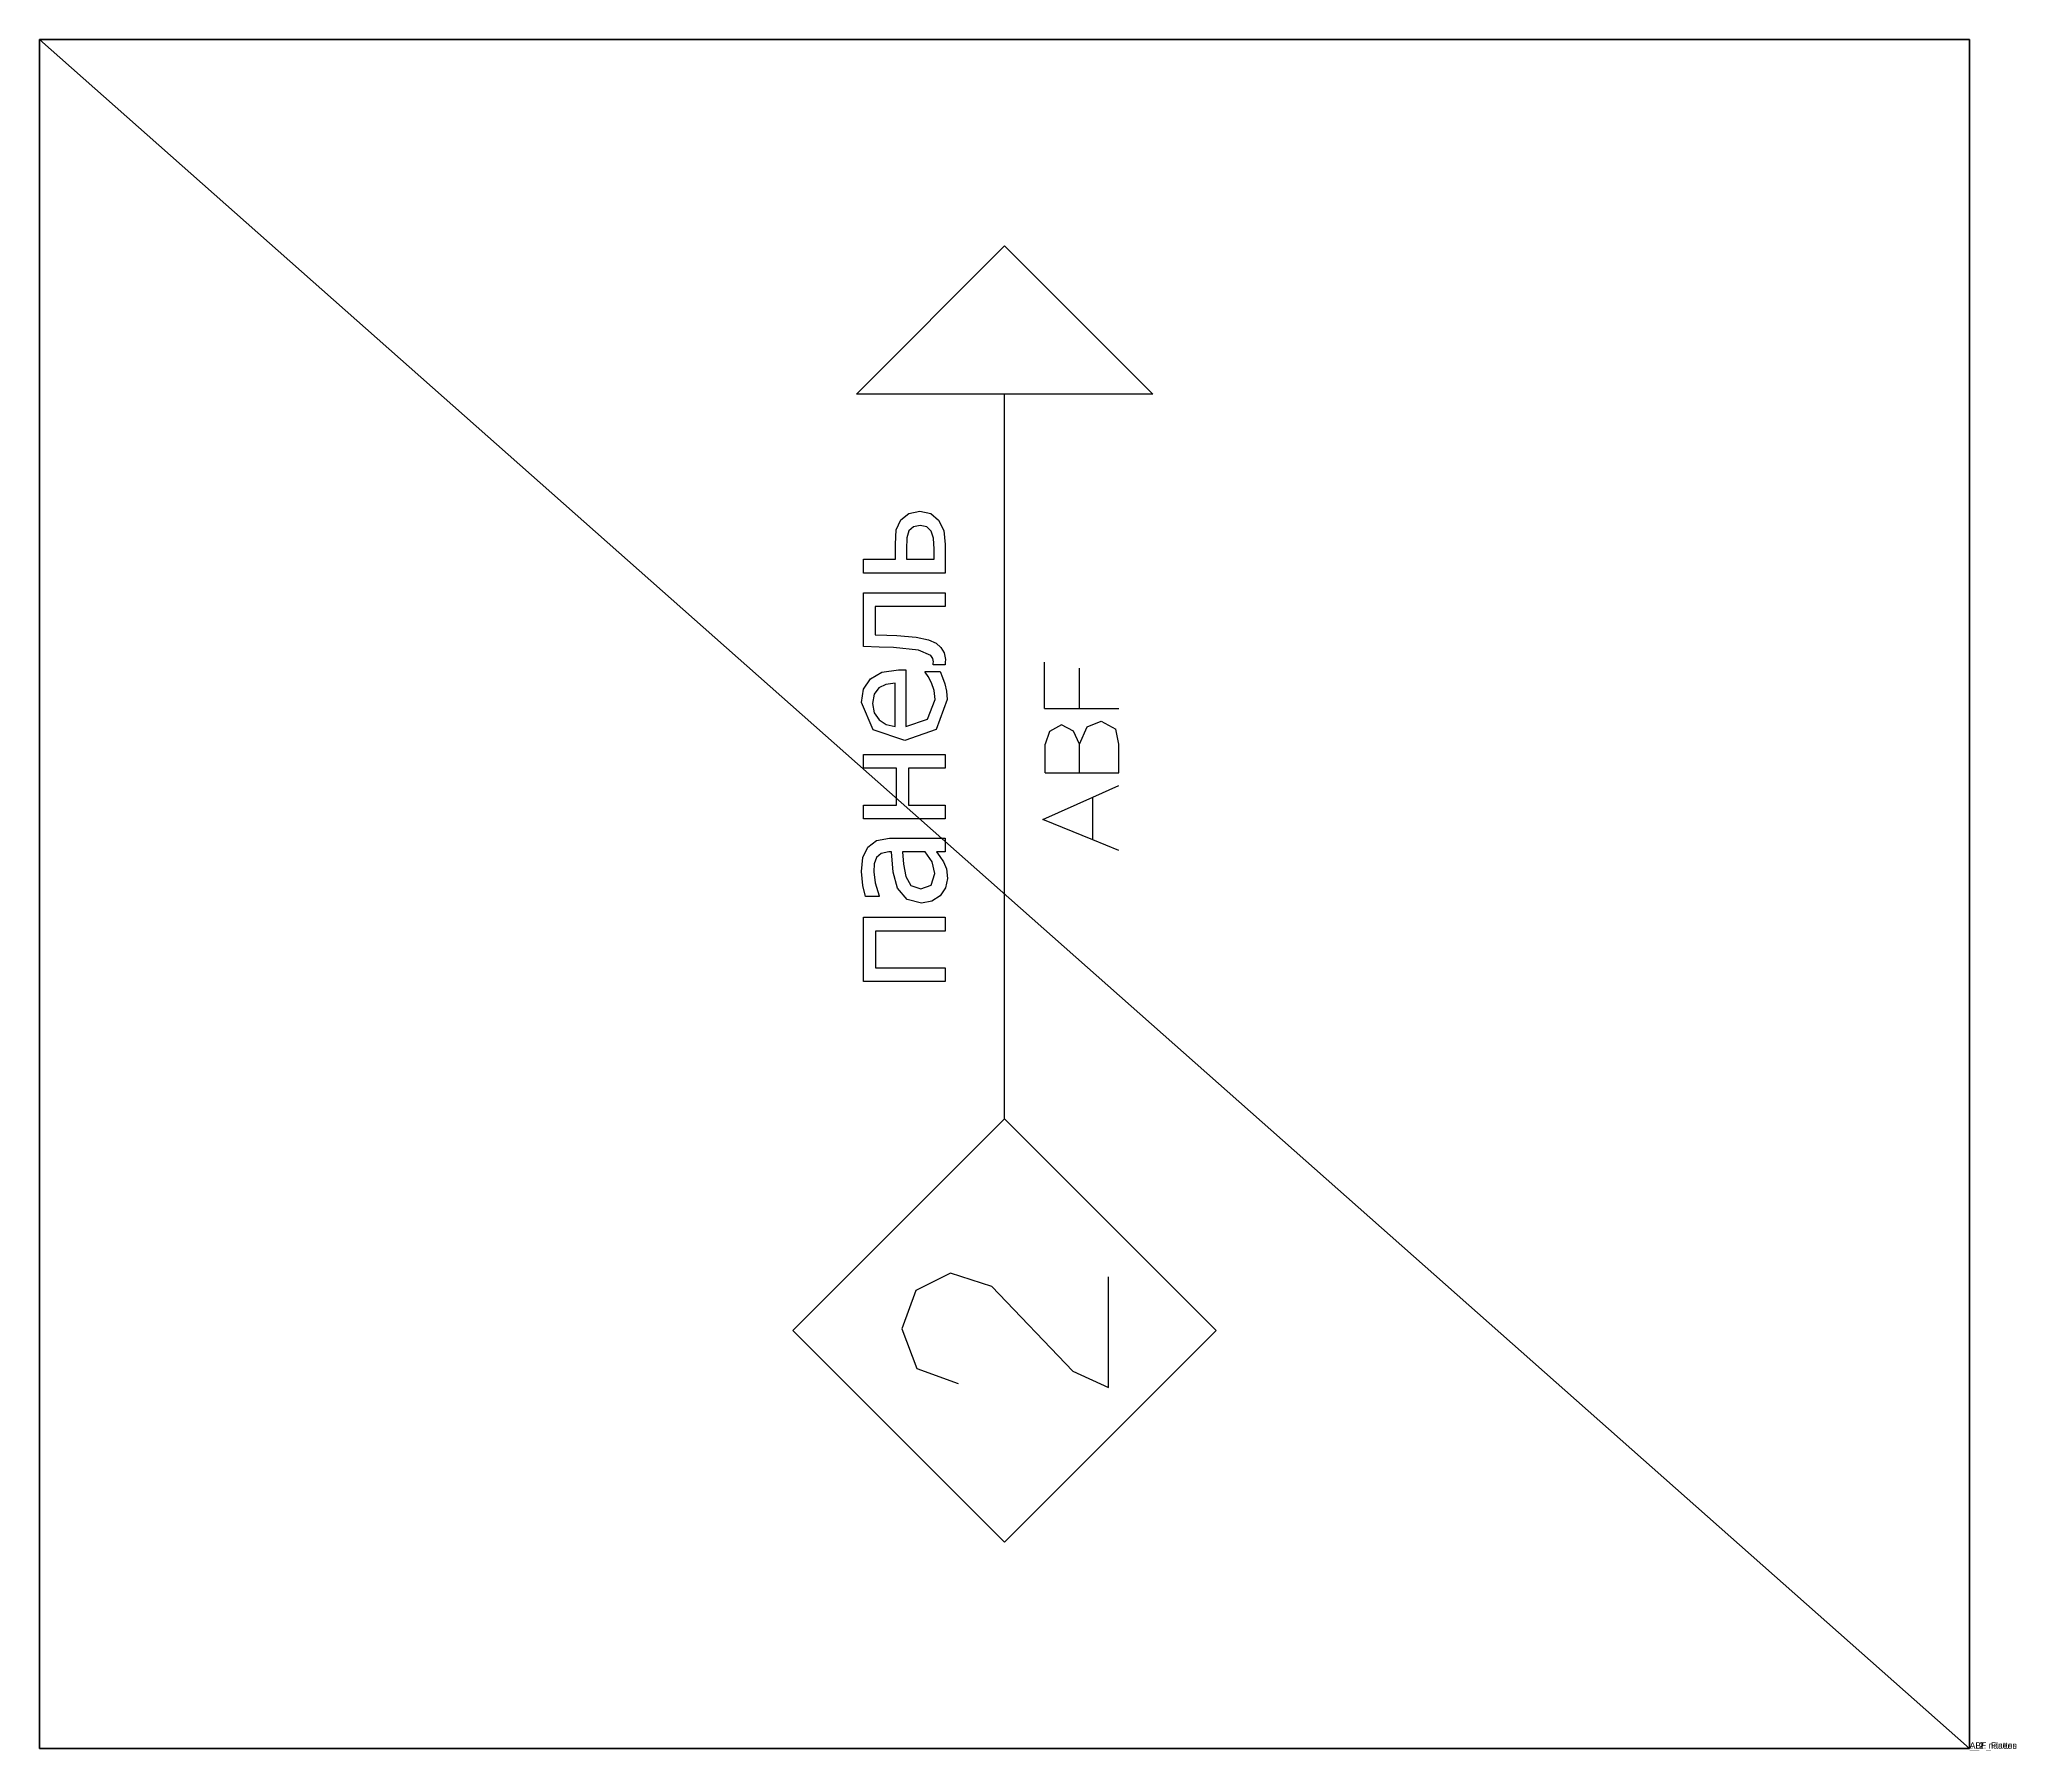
# Model space of a CAD drawing. Extents: x -3421 to 11, y -589 to 400.
# Drawn here: x -303 to 7.3, y -0.3 to 268.2 of the extents above; entities that cross this region are included whole.
import ezdxf

# ---------------------------------------------------------------- set-up
doc = ezdxf.new("R2010")
doc.units = 0
doc.header["$LTSCALE"] = 25.4
doc.layers.get('0').update_dxf_attribs({"linetype": 'CONTINUOUS'})
doc.layers.add('ABF_CUTTINGLINES', color=22, linetype='CONTINUOUS')
doc.layers.add('ABF_LABEL', color=163, linetype='CONTINUOUS')

# ---------------------------------------------------------------- blocks, each defined once
blk = doc.blocks.new('GROUP16_1')
at = {"layer": 'ABF_LABEL', "color": 0}
for p, q in [((-10.51, 7.13), (-10.51, 16.91)), ((-10.51, 16.91), (-2.79, 16.91)), ((-2.79, 16.91), (-2.79, 7.13)), ((-0.29, 16.7), (1.01, 16.99)), ((-0.29, 15.03), (-0.29, 16.7)), ((1.01, 16.99), (2.69, 17.15)), ((2.69, 17.15), (4.39, 16.99)), ((4.39, 16.99), (5.64, 16.42)), ((9.01, 7.13), (9.01, 16.91)), ((9.01, 16.91), (10.65, 16.91)), ((10.65, 16.91), (10.65, 12.95)), ((15.09, 12.95), (15.09, 16.91)), ((15.09, 16.91), (16.73, 16.91)), ((16.73, 16.91), (16.73, 7.13)), ((19.68, 15.77), (22.96, 17.18)), ((22.96, 17.18), (24.57, 16.92)), ((24.57, 16.92), (25.8, 16.1)), ((29.62, 15.04), (29.68, 16.91)), ((29.68, 16.91), (36.12, 16.91)), ((36.12, 16.91), (36.12, 7.13)), ((38.51, 7.13), (38.51, 16.91)), ((38.51, 16.91), (40.15, 16.91)), ((40.15, 16.91), (40.15, 13.1)), ((-4.44, 15.49), (-8.87, 15.49)), ((-8.87, 15.49), (-8.87, 7.13)), ((-4.44, 7.13), (-4.44, 15.49)), ((-0.2, 15.03), (-0.29, 15.03)), ((1.34, 15.52), (-0.2, 15.03)), ((2.68, 15.7), (1.34, 15.52)), ((3.62, 15.63), (2.68, 15.7)), ((4.39, 15.36), (3.62, 15.63)), ((4.88, 14.82), (4.39, 15.36)), ((5.06, 13.88), (4.88, 14.82)), ((5.64, 16.42), (6.43, 15.38)), ((6.43, 15.38), (6.7, 13.82)), ((18.43, 11.96), (19.68, 15.77)), ((20.91, 15.06), (20.35, 14.2)), ((21.75, 15.63), (20.91, 15.06)), ((22.86, 15.83), (21.75, 15.63)), ((23.98, 15.63), (22.86, 15.83)), ((24.72, 15.07), (23.98, 15.63)), ((25.12, 14.26), (24.72, 15.07)), ((25.28, 13.11), (25.12, 14.26)), ((25.8, 16.1), (26.6, 14.73)), ((26.6, 14.73), (26.88, 12.74)), ((29.56, 13.34), (29.62, 15.04)), ((31.11, 15.53), (31.06, 14.13)), ((34.48, 15.53), (31.11, 15.53)), ((34.48, 7.13), (34.48, 15.53)), ((-52.15, 12.32), (-56.92, 10.53)), ((-47.57, 10.63), (-52.15, 12.32)), ((-0.66, 11.7), (0.7, 12.83)), ((0.7, 12.83), (2.64, 13.35)), ((3.57, 12.11), (2.12, 11.85)), ((2.64, 13.35), (5.06, 13.57)), ((5.06, 12.25), (3.57, 12.11)), ((5.06, 13.57), (5.06, 13.88)), ((5.06, 9.54), (5.06, 12.25)), ((6.7, 13.82), (6.7, 7.13)), ((10.65, 12.95), (15.09, 12.95)), ((19.72, 8.22), (18.43, 11.96)), ((20.35, 14.2), (20.11, 13.11)), ((20.11, 13.11), (25.28, 13.11)), ((26.88, 12.74), (26.88, 11.85)), ((29.27, 10.34), (29.56, 13.34)), ((31.01, 12.92), (30.83, 10.62)), ((31.06, 14.13), (31.01, 12.92)), ((40.15, 13.1), (41.98, 13.1)), ((41.98, 13.1), (43.69, 12.99)), ((43.69, 12.99), (44.9, 12.43)), ((44.9, 12.43), (45.66, 11.47)), ((-56.92, 10.53), (-58.73, 5.58)), ((-45.49, 6.49), (-47.57, 10.63)), ((-1.09, 9.97), (-0.66, 11.7)), ((-0.85, 8.72), (-1.09, 9.97)), ((1.04, 11.23), (0.61, 10.07)), ((0.61, 10.07), (1.08, 8.8)), ((2.12, 11.85), (1.04, 11.23)), ((3.88, 8.71), (5.06, 9.54)), ((15.09, 11.54), (10.65, 11.54)), ((10.65, 11.54), (10.65, 7.13)), ((15.09, 7.13), (15.09, 11.54)), ((26.88, 11.85), (20.11, 11.85)), ((20.11, 11.85), (20.96, 9.24)), ((26.1, 9.17), (26.6, 9.52)), ((26.6, 9.52), (26.7, 9.52)), ((26.7, 9.52), (26.7, 7.73)), ((28.63, 8.84), (29.27, 10.34)), ((30.83, 10.62), (30.51, 9.13)), ((41.38, 11.77), (40.15, 11.77)), ((40.15, 11.77), (40.15, 8.44)), ((42.72, 11.73), (41.38, 11.77)), ((43.56, 11.47), (42.72, 11.73)), ((44.06, 10.92), (43.56, 11.47)), ((44.22, 10.13), (44.06, 10.92)), ((44.06, 9.34), (44.22, 10.13)), ((45.92, 10.16), (45.63, 8.87)), ((45.66, 11.47), (45.92, 10.16)), ((-8.87, 7.13), (-10.51, 7.13)), ((-2.79, 7.13), (-4.44, 7.13)), ((-0.22, 7.73), (-0.85, 8.72)), ((0.73, 7.09), (-0.22, 7.73)), ((1.08, 8.8), (2.47, 8.37)), ((2.47, 8.37), (3.88, 8.71)), ((3.87, 7.33), (3.02, 6.98)), ((4.52, 7.76), (3.87, 7.33)), ((5.06, 8.17), (4.52, 7.76)), ((5.06, 7.13), (5.06, 8.17)), ((6.7, 7.13), (5.06, 7.13)), ((10.65, 7.13), (9.01, 7.13)), ((16.73, 7.13), (15.09, 7.13)), ((23.35, 6.9), (19.72, 8.22)), ((20.96, 9.24), (23.34, 8.34)), ((23.34, 8.34), (24.4, 8.46)), ((25.21, 7.17), (24.34, 6.97)), ((24.4, 8.46), (25.34, 8.78)), ((25.98, 7.44), (25.21, 7.17)), ((25.34, 8.78), (26.1, 9.17)), ((26.7, 7.73), (25.98, 7.44)), ((27.49, 7.13), (27.49, 8.57)), ((27.49, 8.57), (27.58, 8.57)), ((27.8, 7.12), (27.49, 7.13)), ((27.58, 8.57), (27.7, 8.56)), ((27.7, 8.56), (27.86, 8.55)), ((28.15, 7.11), (27.8, 7.12)), ((27.86, 8.55), (28.27, 8.61)), ((28.93, 7.24), (28.15, 7.11)), ((28.27, 8.61), (28.63, 8.84)), ((29.56, 7.64), (28.93, 7.24)), ((30.09, 8.22), (29.56, 7.64)), ((30.51, 9.13), (30.09, 8.22)), ((36.12, 7.13), (34.48, 7.13)), ((41.93, 7.13), (38.51, 7.13)), ((40.15, 8.44), (41.35, 8.44)), ((41.35, 8.44), (42.7, 8.52)), ((43.62, 7.31), (41.93, 7.13)), ((42.7, 8.52), (43.53, 8.8)), ((43.53, 8.8), (44.06, 9.34)), ((44.86, 7.94), (43.62, 7.31)), ((45.63, 8.87), (44.86, 7.94)), ((-47.09, 1.53), (-45.49, 6.49)), ((1.88, 6.86), (0.73, 7.09)), ((3.02, 6.98), (1.88, 6.86)), ((24.34, 6.97), (23.35, 6.9)), ((-47.09, 1.53), (-57.22, -8.2)), ((-26.95, 0), (59.97, 0)), ((6.49, -10.57), (8.95, -4.58)), ((8.95, -4.58), (11.61, -10.57)), ((14.53, -4.88), (17.96, -4.88)), ((14.53, -4.88), (14.53, -8.98)), ((19.51, -5.38), (17.96, -4.88)), ((20.29, -6.84), (19.51, -5.38)), ((19.55, -8.25), (20.29, -6.84)), ((22.27, -4.79), (22.27, -8.97)), ((22.27, -4.79), (27.81, -4.79)), ((-57.22, -8.2), (-59.2, -12.45)), ((14.53, -8.98), (14.53, -13.72)), ((14.53, -8.98), (17.96, -8.98)), ((17.96, -8.98), (19.55, -8.25)), ((17.96, -8.98), (20.04, -9.9)), ((22.27, -8.97), (27.09, -8.97)), ((22.27, -8.97), (22.27, -13.72)), ((5.21, -13.72), (6.49, -10.57)), ((6.49, -10.57), (11.61, -10.57)), ((11.61, -10.57), (13.01, -13.72)), ((20.74, -11.59), (19.76, -13.36)), ((20.04, -9.9), (20.74, -11.59)), ((-59.2, -12.45), (-45.92, -12.45)), ((14.53, -13.72), (17.96, -13.72)), ((17.96, -13.72), (19.76, -13.36))]:
    blk.add_line(p, q, dxfattribs=at)
for points in [[(-26.95, 0, 0), (-52.35, -25.4, 0), (-77.75, 0, 0), (-52.35, 25.4, 0), (-26.95, 0, 0)], [(59.97, 17.78, 0), (77.75, 0, 0), (59.97, -17.78, 0), (59.97, 17.78, 0)]]:
    blk.add_polyline3d(points, close=True, dxfattribs=at)
blk = doc.blocks.new('GROUP20_1')
at = {"layer": 'ABF_CUTTINGLINES', "color": 0}
blk.add_polyline3d([(-302.61, 428.26, 0), (0.39, 428.26, 0), (0.39, 696.51, 0), (-302.61, 696.51, 0), (-302.61, 428.26, 0)], close=True, dxfattribs=at)
blk = doc.blocks.new('_______4')
at = {"layer": 'ABF_CUTTINGLINES', "color": 0}
for p, q in [((-302.61, 696.51), (-302.61, 428.26)), ((0.39, 696.51), (-302.61, 696.51)), ((0.39, 696.51, 18), (-302.61, 696.51, 18)), ((-302.61, 696.51, 18), (-302.61, 428.26, 18)), ((0.39, 696.51), (-302.61, 696.51)), ((-302.61, 696.51), (-302.61, 696.51, 18)), ((0.39, 696.51, 18), (-302.61, 696.51, 18)), ((-302.61, 696.51), (-302.61, 428.26)), ((-302.61, 696.51, 18), (-302.61, 428.26, 18)), ((-302.61, 696.51), (-302.61, 696.51, 18)), ((0.39, 428.26), (0.39, 696.51)), ((0.39, 428.26, 18), (0.39, 696.51, 18)), ((0.39, 428.26), (0.39, 696.51)), ((0.39, 696.51), (0.39, 696.51, 18)), ((0.39, 428.26, 18), (0.39, 696.51, 18)), ((0.39, 696.51), (0.39, 696.51, 18)), ((-302.61, 428.26), (0.39, 428.26)), ((-302.61, 428.26, 18), (0.39, 428.26, 18)), ((-302.61, 428.26), (0.39, 428.26)), ((-302.61, 428.26, 18), (0.39, 428.26, 18)), ((-302.61, 428.26), (-302.61, 428.26, 18)), ((-302.61, 428.26), (-302.61, 428.26, 18)), ((0.39, 428.26), (0.39, 428.26, 18)), ((0.39, 428.26), (0.39, 428.26, 18))]:
    blk.add_line(p, q, dxfattribs=at)
blk.add_blockref('GROUP20_1', (0, 0, 18), dxfattribs=at)
at = {"layer": 'ABF_LABEL', "color": 0, "xscale": 1.308479287430734, "yscale": 1.308479287430734, "rotation": 90}
blk.add_blockref('GROUP16_1', (-151.11, 562.39, 18), dxfattribs=at)
at = {"color": 0}
mesh = blk.add_polyface(dxfattribs=at)
corners = [(-302.61, 696.51), (0.39, 428.26), (-302.61, 428.26), (0.39, 696.51)]
mesh.append_faces([[corners[k] for k in face] for face in [(0, 1, 2), (1, 0, 3)]], dxfattribs={"vtx0": -1, "color": 0})
at = {"color": 7}
mesh = blk.add_polyface(dxfattribs=at)
corners = [(0.39, 428.26, 18), (-302.61, 696.51, 18), (-302.61, 428.26, 18), (0.39, 696.51, 18)]
mesh.append_faces([[corners[k] for k in face] for face in [(0, 1, 2), (1, 0, 3)]], dxfattribs={"vtx0": -1, "color": 7})
at = {"color": 0}
mesh = blk.add_polyface(dxfattribs=at)
corners = [(-302.61, 696.51, 18), (0.39, 696.51), (-302.61, 696.51), (0.39, 696.51, 18)]
mesh.append_faces([[corners[k] for k in face] for face in [(0, 1, 2), (1, 0, 3)]], dxfattribs={"vtx0": -1, "color": 0})
mesh = blk.add_polyface(dxfattribs=at)
corners = [(-302.61, 696.51, 18), (-302.61, 428.26), (-302.61, 428.26, 18), (-302.61, 696.51)]
mesh.append_faces([[corners[k] for k in face] for face in [(0, 1, 2), (1, 0, 3)]], dxfattribs={"vtx0": -1, "color": 0})
mesh = blk.add_polyface(dxfattribs=at)
corners = [(0.39, 696.51), (0.39, 428.26, 18), (0.39, 428.26), (0.39, 696.51, 18)]
mesh.append_faces([[corners[k] for k in face] for face in [(0, 1, 2), (1, 0, 3)]], dxfattribs={"vtx0": -1, "color": 0})
mesh = blk.add_polyface(dxfattribs=at)
corners = [(0.39, 428.26, 18), (-302.61, 428.26), (0.39, 428.26), (-302.61, 428.26, 18)]
mesh.append_faces([[corners[k] for k in face] for face in [(0, 1, 2), (1, 0, 3)]], dxfattribs={"vtx0": -1, "color": 0})
blk = doc.blocks.new('_______7')
blk = doc.blocks.new('THICKNESS_18')
at = {"color": 0}
ref = blk.add_blockref('_______7', (-413, 0), dxfattribs=at)
ref.add_attrib('Skp_GroupInstanceName', '__1. панель', (0, 0), dxfattribs={"height": 1})
ref = blk.add_blockref('_______4', (-0.39, -428.26), dxfattribs=at)
ref.add_attrib('Skp_GroupInstanceName', '__2. панель', (0, 0), dxfattribs={"height": 1})
blk = doc.blocks.new('GROUP17_1')

msp = doc.modelspace()

# ---------------------------------------------------------------- block references
at = {"color": 0}
ref = msp.add_blockref('THICKNESS_18', (0, 0), dxfattribs=at)
ref.add_attrib('Skp_ComponentInstanceName', 'ABF_Flatten', (0, 0), dxfattribs={"height": 0.2})
ref = msp.add_blockref('GROUP17_1', (0, 0), dxfattribs=at)
ref.add_attrib('Skp_GroupInstanceName', 'ABF_Flatten', (0, 0), dxfattribs={"height": 1})

doc.saveas('drawing.dxf')
